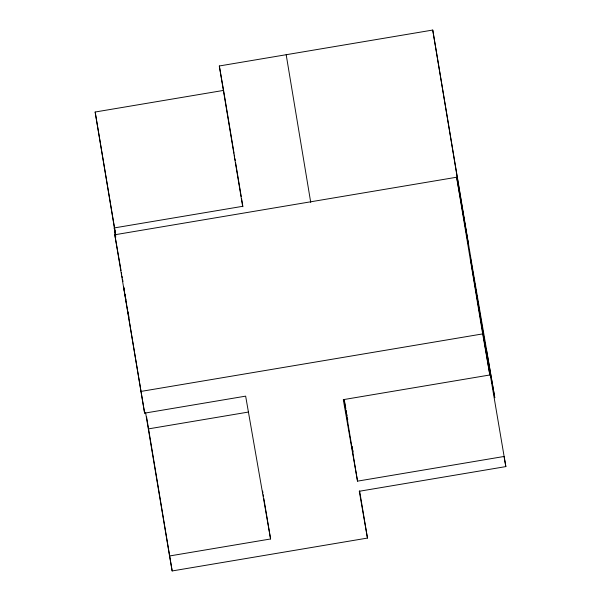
<?xml version="1.0" encoding="UTF-8"?>
<svg xmlns="http://www.w3.org/2000/svg" width="601" height="601" viewBox="0 0 601 601"><rect width="100%" height="100%" fill="white"/><g stroke="black" fill="none" stroke-linecap="round" stroke-linejoin="round"><path stroke-width="0.9" d="M115.753 237.17L114.22 227.937L242.646 206.323L219.32 65.975L432.743 30.05L473.055 271.269L494.788 397.734L486.615 350.916M115.723 235.75L95.153 112.019L223.587 90.405L234.022 153.195M145.532 412.301L169.55 555.97L270.578 538.969L245.651 396.142L144.623 413.142L114.799 234.773L456.647 177.227L468.344 244.246L432.743 30.05M140.837 391.446L482.686 333.901L489.853 374.979L343.299 399.65L357.52 481.146L504.074 456.475L505.847 466.594L359.285 491.265L367.459 538.075L172.164 570.95L169.55 555.97M148.432 428.889L248.536 412.038M344.381 400.371L345.823 408.635M346.146 410.468L346.469 412.309M346.785 414.142L347.108 415.975M347.431 417.815L347.746 419.648M219.32 65.975L223.587 90.405M95.153 112.019L115.016 230.709M114.22 227.937L115.482 235.179M114.799 234.773L121.049 270.57M121.364 272.411L121.687 274.244M122.011 276.084L122.326 277.917M122.649 279.75L122.972 281.591M124.632 292.514L123.663 286.985L144.623 413.142M124.948 294.355L125.271 296.195M125.594 298.036L125.917 299.884M126.24 301.725L126.556 303.565M127.359 308.178L127.682 310.018M128.005 311.859L128.329 313.707M128.652 315.548L128.967 317.388M505.847 466.594L470.628 259.301L489.853 374.979M456.647 177.227L482.686 333.901M352.231 446.46L352.539 448.316M352.847 450.164L353.148 452.012M359.608 490.882L367.459 538.075M344.057 399.65L357.52 481.146M286.181 54.721L310.732 202.439M234.33 155.035L234.638 156.884M234.938 158.732L235.246 160.58M235.554 162.428L241.234 196.587M241.542 198.435L242.924 206.744M262.614 491.077L262.922 492.918M263.23 494.766L263.531 496.606M263.839 498.447L270.578 538.969M146.584 417.041L172.164 570.95M115.324 232.557L115.632 234.398"/></g></svg>
